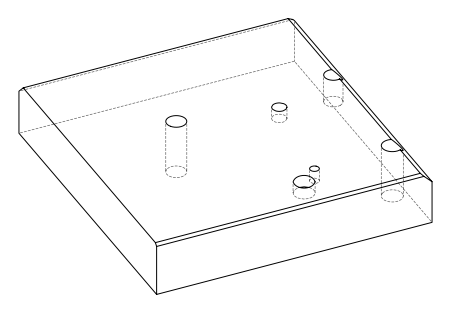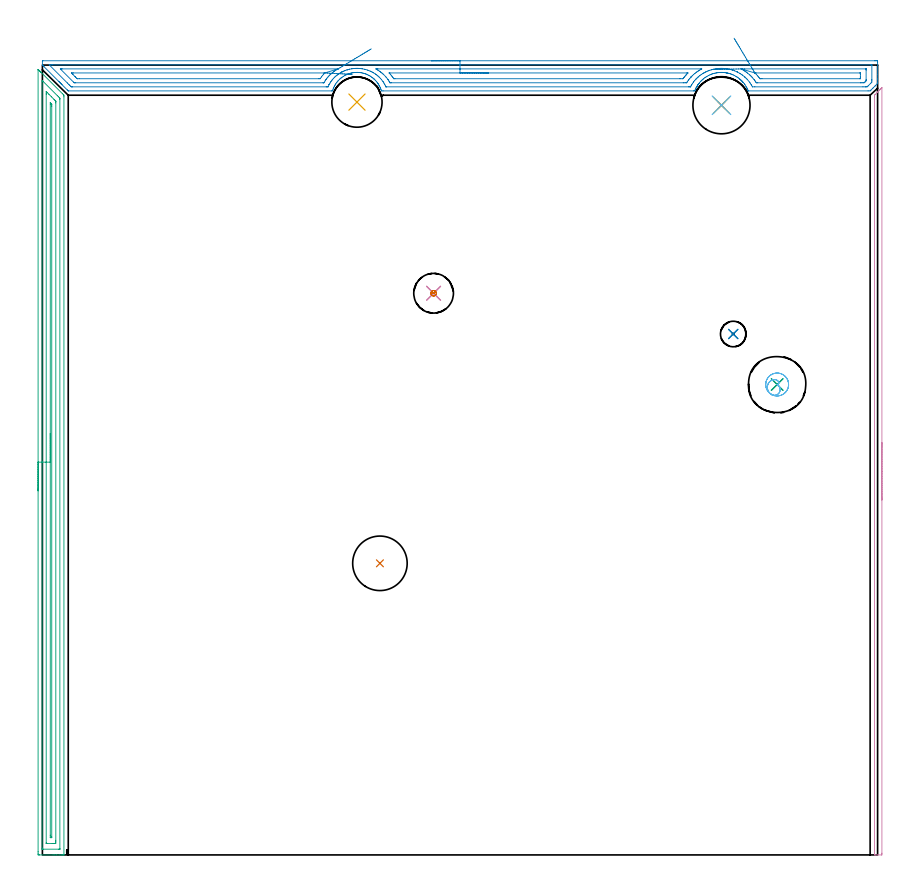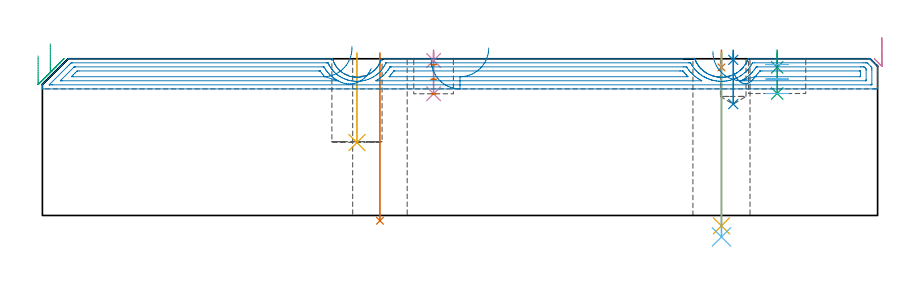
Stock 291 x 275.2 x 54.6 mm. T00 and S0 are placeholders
(PLAN: 16 operations, 8 tool changes, 22.3 min)
(1 SPOT_DRILL | STEP1HOLE | NXT0321_9005460120000 | 0.05 min | 183 mm3)
(2 SPOT_DRILL_1 | STEP1POCKET | NXT0321_9005460120000 | 0.03 min | 1 mm3)
(3 SPOT_DRILL_2 | STEP1POCKET_1 | NXT0321_9005460120000 | 0.05 min | 183 mm3)
(4 SPOT_DRILL_3 | STEP1POCKET_2 | NXT0321_9005460120000 | 0.03 min | 2 mm3)
(5 DRILL_THROUGH_HOLE_INTO_CENTER | STEP1HOLE | NXT0301_087 | 0.24 min | 5583 mm3)
(6 DRILL_TO_ENLARGE_THROUGH_HOLE | STEP1HOLE | UGT0301_265 | 0.26 min | 11202 mm3)
(7 INDEXABLE_INSERT_DRILL_THROUGH_HOLE_FROM_SOLID | STEP1HOLE_1 | NXT0302_009 | 0.24 min | 15466 mm3)
(8 DRILL_BLIND_HOLE_INTO_CENTER | STEP1POCKET | UGT0301_205 | 0.07 min | 869 mm3)
(9 DRILL_BLIND_HOLE_INTO_CENTER_1 | STEP1POCKET_1 | NXT0301_128 | 0.06 min | 1061 mm3)
(10 DRILL_BLIND_HOLE_INTO_CENTER_2 | STEP1POCKET_2 | NXT0301_128 | 0.06 min | 1254 mm3)
(11 INDEXABLE_INSERT_DRILL_BLIND_HOLE_FROM_SOLID | STEP1POCKET_3 | NXT0302_006 | 0.13 min | 6967 mm3)
(12 MILL_ROUGH_BLIND_HOLE_CONTOUR | STEP1POCKET_1 | UGT0201_129 | Spiral | 0.5 min | 2518 mm3)
(13 MILL_ROUGH_BLIND_HOLE_CONTOUR_1 | STEP1POCKET_2 | UGT0201_129 | Spiral | 0.11 min | 569 mm3)
(14 AREA_MILL | FG_CHAMFER_SURFACE | UGT0205_001 | 9.38 min | 15606 mm3)
(15 AREA_MILL_1 | FG_CHAMFER_SURFACE_1 | UGT0205_001 | 8.79 min | 10839 mm3)
(16 AREA_MILL_2 | FG_CHAMFER_SURFACE_2 | UGT0205_001 | 2.29 min | 897 mm3)
(TOOL NXT0321_9005460120000 | NC Spot Drill, 142deg, 12mm, Carbide, Uncoated | D12 PA142 FL30 Z2)
(TOOL NXT0301_087 | Carbide Drill 11.6mm [860.1-1160-058A1-MM 2214] | D11.6 PA140 FL72 Z2)
(TOOL UGT0301_265 | Twist Drill 19.9 mm | D19.9 PA118 FL140 Z2)
(TOOL NXT0302_009 | Index. Insert Drill 19mm [880-D1900L25-05] | D19 PA176 FL95 Z2)
(TOOL UGT0301_205 | Twist Drill 8.9 mm | D8.9 PA118 FL78 Z2)
(TOOL NXT0301_128 | Carbide Drill 12mm [861.1-1200-036A1-GP GC34] | D12 PA150 FL37.4 Z2)
(TOOL NXT0302_006 | Index. Insert Drill 17.5mm [880-D1750L25-05] | D17.5 PA176 FL88 Z2)
(TOOL UGT0201_129 | Carbide End Mill 11.9 | D11.9 FL15 Z4)
(TOOL UGT0205_001 | Chamfer Mill 20 x 3 x 45 deg. | D20 FL50 Z2)
(OP 1 SPOT_DRILL)
G17 G21 G94 G90
T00 M6
G54
G17 G0 G90 X236.6 Y261.2 S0 M3
G43 Z64.6 H0
G94 G81 G98 Z51.6 F250. R57.6
G80
M5
M2
(OP 2 SPOT_DRILL_1)
G17 G21 G94 G90
T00 M6
G54
G17 G0 G90 X240.7 Y181.5 S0 M3
G43 Z64.6 H0
G94 G81 G98 Z54.217 F250. R57.6
G80
M5
M2
(OP 3 SPOT_DRILL_2)
G17 G21 G94 G90
T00 M6
G54
G17 G0 G90 X256. Y163.9 S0 M3
G43 Z64.6 H0
G94 G81 G98 Z51.6 F250. R57.6
G80
M5
M2
(OP 4 SPOT_DRILL_3)
G17 G21 G94 G90
T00 M6
G54
G17 G0 G90 X136.3 Y195.7 S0 M3
G43 Z64.6 H0
G94 G81 G98 Z54.006 F250. R57.6
G80
M5
M2
(OP 5 DRILL_THROUGH_HOLE_INTO_CENTER)
G17 G21 G94 G90
T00 M6
G54
G17 G0 G90 X236.6 Y261.2 S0 M3
G43 Z64.6 H1
G94 G73 G98 Z-3.611 F250. Q9.702 R56.6
G80
M5
M2
(OP 6 DRILL_TO_ENLARGE_THROUGH_HOLE)
G17 G21 G94 G90
T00 M6
G54
G17 G0 G90 X236.6 Y261.2 S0 M3
G43 Z64.6 H0
G94 G73 G98 Z-7.479 F250. Q15.52 R56.6
G80
M5
M2
(OP 7 INDEXABLE_INSERT_DRILL_THROUGH_HOLE_FROM_SOLID)
G17 G21 G94 G90
T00 M6
G54
G17 G0 G90 X117.6 Y101.6 S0 M3
G43 Z64.6 H1
G94 G81 G98 Z-1.832 F250. R56.6
G80
M5
M2
(OP 8 DRILL_BLIND_HOLE_INTO_CENTER)
G17 G21 G94 G90
T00 M6
G54
G17 G0 G90 X240.7 Y181.5 S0 M3
G43 Z64.6 H0
G94 G81 G98 Z38.8 F250. R56.6
G80
M5
M2
(OP 9 DRILL_BLIND_HOLE_INTO_CENTER_1)
G17 G21 G94 G90
T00 M6
G54
G17 G0 G90 X256. Y163.9 S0 M3
G43 Z64.6 H1
G94 G81 G98 Z42.5 F250. R56.6
G80
M5
M2
(OP 10 DRILL_BLIND_HOLE_INTO_CENTER_2)
G17 G21 G94 G90
T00 M6
G54
G17 G0 G90 X136.3 Y195.7 S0 M3
G43 Z64.6 H1
G94 G81 G98 Z42.4 F250. R56.6
G80
M5
M2
(OP 11 INDEXABLE_INSERT_DRILL_BLIND_HOLE_FROM_SOLID)
G17 G21 G94 G90
T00 M6
G54
G17 G0 G90 X109.6 Y262.3 S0 M3
G43 Z64.6 H1
G94 G81 G98 Z25.4 F250. R56.6
G80
M5
M2
(OP 12 MILL_ROUGH_BLIND_HOLE_CONTOUR)
G17 G21 G94 G90
T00 M6
G54
G17 G0 G90 X256. Y163.9 S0 M3
G43 Z64.6 H0
Z52.567
G94 G3 X256.527 Y164.832 R0.615 F250.
X254.97 Y165.614 R1.629
X252.616 Y163.4 R2.649
X254.123 Y160.368 R2.909
X259.532 Y162.023 R4.
X254.123 Y160.368 R-4.
X256.828 Y161.195 R2.
X256. Y163.9 R2.
G0 Z47.533
G3 X256.527 Y164.832 R0.615
X254.97 Y165.614 R1.629
X252.616 Y163.4 R2.649
X254.123 Y160.368 R2.909
X259.532 Y162.023 R4.
X254.123 Y160.368 R-4.
X256.828 Y161.195 R2.
X256. Y163.9 R2.
G0 Z42.5
G3 X256.527 Y164.832 R0.615
X254.97 Y165.614 R1.629
X252.616 Y163.4 R2.649
X254.123 Y160.368 R2.909
X259.532 Y162.023 R4.
X254.123 Y160.368 R-4.
X256.828 Y161.195 R2.
X256. Y163.9 R2.
G0 Z64.6
M5
M2
(OP 13 MILL_ROUGH_BLIND_HOLE_CONTOUR_1)
G17 G21 G94 G90
T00 M6
G54
G17 G0 G90 X136.3 Y195.7 S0 M3
G43 Z64.6 H0
Z52.533
G94 G3 X136.775 Y196.175 R0.475 F250.
X136.3 Y196.65 R0.475
X135.35 Y195.7 R0.95
X136.3 Y196.65 R-0.95
X135.825 Y196.175 R0.475
X136.3 Y195.7 R0.475
G0 Z47.467
G3 X136.775 Y196.175 R0.475
X136.3 Y196.65 R0.475
X135.35 Y195.7 R0.95
X136.3 Y196.65 R-0.95
X135.825 Y196.175 R0.475
X136.3 Y195.7 R0.475
G0 Z42.4
G3 X136.775 Y196.175 R0.475
X136.3 Y196.65 R0.475
X135.35 Y195.7 R0.95
X136.3 Y196.65 R-0.95
X135.825 Y196.175 R0.475
X136.3 Y195.7 R0.475
G0 Z64.6
M5
M2
(OP 14 AREA_MILL)
G17 G21 G94 G90
T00 M6
G54
G17 G0 G90 X135.5 Y276.7 S1061 M3
G43 Z64.6 H0
Z54.1
G94 G1 X135.538 Z53.228 F250.
X135.652 Z52.364
X135.841 Z51.512
X136.103 Z50.68
X136.437 Z49.874
X136.84 Z49.1
X137.308 Z48.364
X137.84 Z47.672
X138.429 Z47.029
X139.072 Z46.44
X139.764 Z45.909
X140.5 Z45.44
X141.274 Z45.037
X142.08 Z44.703
X142.912 Z44.441
X143.764 Z44.252
X144.628 Z44.138
X145.5 Z44.1
X289.946
X290.369 Y276.699 Z44.101
X290.788 Y276.695 Z44.103
X290.99 Y276.692 Z44.105
X291. Y276.284 Z44.513
Y271.889 Z48.905
Y270.492 Z50.304
Y270.132 Z50.663
Y269.151 Z51.648
X290.993 Y268.813 Z51.986
X290.991 Y268.803 Z51.996
X290.965 Y268.768 Z52.03
X290.864 Y268.663 Z52.136
X290.311 Y268.111 Z52.689
X290.136 Y267.934 Z52.862
X289.475 Y267.275 Z53.525
X289.257 Y267.055 Z53.741
X288.658 Y266.458 Z54.342
X288.581 Y266.38 Z54.418
X288.406 Y266.203 Z54.589
X287.687 Y266.2 Z54.6
X246.103
X245.922 Y266.203 Z54.589
X245.877 Y266.3 Z54.495
X245.798 Y266.484 Z54.314
X245.749 Y266.605 Z54.193
X245.657 Y266.813 Z53.985
X245.593 Y266.956 Z53.841
X245.541 Y267.055 Z53.74
X245.472 Y267.192 Z53.607
X245.383 Y267.364 Z53.435
X245.154 Y267.765 Z53.033
X244.772 Y268.365 Z52.435
X244.699 Y268.478 Z52.322
X244.578 Y268.639 Z52.161
X244.222 Y269.081 Z51.717
X244.166 Y269.146 Z51.653
X244.073 Y269.253 Z51.543
X244.006 Y269.331 Z51.467
X243.868 Y269.491 Z51.308
X243.85 Y269.512 Z51.286
X243.817 Y269.546 Z51.251
X243.806 Y269.558 Z51.239
X243.768 Y269.595 Z51.204
X243.57 Y269.785 Z51.014
X243.513 Y269.839 Z50.958
X243.456 Y269.895 Z50.904
X243.368 Y269.98 Z50.819
X243.272 Y270.066 Z50.733
X243.198 Y270.132 Z50.664
X243.113 Y270.21 Z50.589
X242.974 Y270.335 Z50.464
X242.917 Y270.386 Z50.412
X242.47 Y270.723 Z50.075
X242.018 Y271.041 Z49.759
X241.843 Y271.153 Z49.646
X241.665 Y271.26 Z49.538
X241.124 Y271.553 Z49.244
X240.68 Y271.768 Z49.032
X240.231 Y271.959 Z48.838
X239.994 Y272.049 Z48.75
X239.755 Y272.134 Z48.665
X239.397 Y272.239 Z48.555
X239.337 Y272.257 Z48.537
X238.891 Y272.374 Z48.422
X238.659 Y272.424 Z48.374
X238.503 Y272.456 Z48.339
X238.443 Y272.47 Z48.328
X238.414 Y272.475 Z48.324
X238.216 Y272.508 Z48.291
X237.997 Y272.544 Z48.255
X237.934 Y272.551 Z48.246
X237.608 Y272.587 Z48.204
X237.55 Y272.594 Z48.197
X237.234 Y272.62 Z48.173
X237.103 Y272.63 Z48.162
X237.049 Y272.632 Z48.159
X236.804 Y272.644 Z48.152
X236.714 Y272.642 Z48.148
X236.376 Y272.641 Z48.153
X235.813 Y272.608 Z48.189
X235.785 Y272.605 Z48.188
X235.762 Y272.604 Z48.19
X235.688 Y272.597 Z48.199
X235.498 Y272.576 Z48.218
X235.315 Y272.558 Z48.239
X235.284 Y272.554 Z48.244
X234.925 Y272.498 Z48.298
X234.869 Y272.49 Z48.308
X234.421 Y272.4 Z48.398
X234.031 Y272.302 Z48.495
X233.975 Y272.288 Z48.509
X233.447 Y272.134 Z48.665
X233.137 Y272.021 Z48.778
X233.081 Y272.001 Z48.798
X232.632 Y271.815 Z48.981
X232.188 Y271.609 Z49.189
X231.537 Y271.26 Z49.538
X231.294 Y271.112 Z49.687
X230.843 Y270.803 Z49.995
X230.4 Y270.478 Z50.32
X230.285 Y270.387 Z50.413
X230.095 Y270.218 Z50.582
X229.89 Y270.036 Z50.764
X229.507 Y269.673 Z51.127
X229.353 Y269.513 Z51.287
X228.978 Y269.082 Z51.718
X228.901 Y268.987 Z51.813
X228.763 Y268.813 Z51.982
X228.666 Y268.695 Z52.104
X228.62 Y268.639 Z52.16
X228.51 Y268.479 Z52.32
X228.439 Y268.374 Z52.422
X228.368 Y268.272 Z52.527
X228.319 Y268.201 Z52.598
X228.222 Y268.047 Z52.752
X228.153 Y267.934 Z52.861
X228.07 Y267.804 Z52.996
X228.046 Y267.766 Z53.034
X227.981 Y267.649 Z53.15
X227.896 Y267.495 Z53.301
X227.771 Y267.273 Z53.525
X227.719 Y267.18 Z53.619
X227.659 Y267.053 Z53.746
X227.582 Y266.891 Z53.907
X227.462 Y266.616 Z54.182
X227.357 Y266.376 Z54.423
X227.324 Y266.295 Z54.504
X227.287 Y266.207 Z54.593
X226.877 Y266.2 Z54.6
X118.672
X118.127 Y266.203 Z54.589
X117.987 Y266.616 Z54.184
X117.888 Y266.892 Z53.908
X117.796 Y267.134 Z53.665
X117.778 Y267.174 Z53.625
X117.657 Y267.45 Z53.346
X117.506 Y267.765 Z53.034
X117.48 Y267.813 Z52.986
X117.413 Y267.934 Z52.862
X117.369 Y268.016 Z52.782
X117.266 Y268.206 Z52.593
X117.005 Y268.639 Z52.161
X116.902 Y268.797 Z52.003
X116.814 Y268.916 Z51.884
X116.635 Y269.159 Z51.641
X116.352 Y269.513 Z51.286
X116.008 Y269.899 Z50.901
X115.762 Y270.146 Z50.652
X115.544 Y270.351 Z50.449
X115.505 Y270.387 Z50.413
X115.115 Y270.716 Z50.084
X114.739 Y270.995 Z49.803
X114.355 Y271.26 Z49.539
X114.221 Y271.344 Z49.455
X113.778 Y271.593 Z49.207
X113.696 Y271.635 Z49.165
X113.327 Y271.819 Z48.977
X112.951 Y271.984 Z48.815
X112.86 Y272.02 Z48.779
X112.571 Y272.134 Z48.665
X112.434 Y272.18 Z48.62
X111.965 Y272.318 Z48.48
X111.852 Y272.347 Z48.451
X111.54 Y272.426 Z48.371
X111.094 Y272.516 Z48.283
X110.646 Y272.579 Z48.214
X110.624 Y272.581 Z48.212
X110.2 Y272.622 Z48.174
X110.137 Y272.626 Z48.17
X109.947 Y272.633 Z48.156
X109.789 Y272.644 Z48.154
X109.78 Y272.645
X109.753 Z48.149
X109.73 Z48.147
X109.721 Z48.149
X109.716 Y272.644 Z48.148
X109.672 Y272.646 Z48.149
X109.622 Y272.645 Z48.146
X109.417 Z48.148
X109.305 Y272.635 Z48.152
X108.836 Y272.605 Z48.187
X108.584 Y272.581 Z48.219
X108.411 Y272.562 Z48.237
X107.965 Y272.489 Z48.309
X107.77 Y272.447 Z48.352
X107.517 Y272.392 Z48.405
X107.29 Y272.329 Z48.464
X107.071 Y272.27 Z48.522
X106.631 Y272.134 Z48.665
X106.568 Y272.109 Z48.69
X106.178 Y271.954 Z48.843
X105.728 Y271.749 Z49.051
X105.284 Y271.518 Z49.28
X104.85 Y271.259 Z49.537
X104.39 Y270.948 Z49.85
X104.037 Y270.675 Z50.124
X103.944 Y270.597 Z50.202
X103.694 Y270.387 Z50.413
X103.497 Y270.204 Z50.595
X103.164 Y269.864 Z50.934
X103.01 Y269.692 Z51.104
X102.874 Y269.543 Z51.256
X102.846 Y269.513 Z51.286
X102.603 Y269.214 Z51.584
X102.202 Y268.639 Z52.16
X101.945 Y268.226 Z52.573
X101.852 Y268.06 Z52.739
X101.782 Y267.934 Z52.861
X101.709 Y267.805 Z52.992
X101.494 Y267.33 Z53.467
X101.316 Y266.891 Z53.908
X101.168 Y266.47 Z54.328
X101.074 Y266.205 Z54.59
X100.787 Y266.2 Z54.6
X9.126
X9.006 Y266.203 Z54.589
X8.903 Y266.298 Z54.5
X8.766 Y266.433 Z54.365
X8.679 Y266.52 Z54.278
X6.825 Y268.374 Z52.423
X6.763 Y268.436 Z52.363
X6.592 Y268.607 Z52.192
X6.532 Y268.667 Z52.13
X6.475 Y268.724 Z52.075
X6.294 Y268.905 Z51.894
X6.239 Y268.96 Z51.837
X6.187 Y269.012 Z51.786
X5.996 Y269.203 Z51.596
X5.946 Y269.253 Z51.544
X5.899 Y269.3 Z51.498
X5.698 Y269.501 Z51.298
X5.653 Y269.546 Z51.252
X0.54 Y274.659 Z46.14
X0.333 Y274.866 Z45.932
X0.232 Y274.966 Z45.83
X0.035 Y275.165 Z45.634
X0.015 Y275.185 Z45.613
X0.006 Y275.197 Z45.601
X0. Y275.211 Z45.587
Y276.464 Z44.331
X0.001 Y276.644 Z44.152
X0.003 Y276.691 Z44.105
X0.184 Y276.7 Z44.1
X145.5
Y275.286 Z45.514
X288.581 Y275.285 Z45.515
X288.704 Y275.284 Z45.516
X288.947 Y275.279 Z45.521
X288.991 Y275.271 Z45.529
X288.995 Y275.238 Z45.562
X288.997 Y275.203 Z45.597
X289. Y274.993 Z45.807
X288.999 Y270.132 Z50.668
X288.997 Y269.722 Z51.078
X288.99 Y269.253 Z51.547
X288.791 Y269.046 Z51.754
X288.581 Y268.831 Z51.969
X287.687 Y267.937 Z52.863
X287.46 Y267.717 Z53.083
X287.364 Y267.625 Z53.175
X287.178 Y267.621 Z53.179
X286.792 Y267.616 Z53.184
X286.67 Y267.615 Z53.185
X285.898 Y267.614 Z53.186
X248.217 Y267.615 Z53.185
X247.445 Y267.62 Z53.18
X247.4 Y267.621 Z53.179
X247.354 Y267.69 Z53.11
X247.131 Y268.069 Z52.731
X246.95 Y268.374 Z52.426
X246.551 Y269.003 Z51.797
X246.371 Y269.253 Z51.547
X245.671 Y270.117 Z50.683
X245.657 Y270.134 Z50.666
X245.432 Y270.37 Z50.43
X245.215 Y270.58 Z50.22
X244.762 Y271.015 Z49.785
X244.712 Y271.06 Z49.74
X243.868 Y271.725 Z49.075
X243.637 Y271.889 Z48.911
X243.243 Y272.156 Z48.644
X242.974 Y272.321 Z48.479
X242.152 Y272.768 Z48.032
X242.08 Y272.805 Z47.995
X242.007 Y272.839 Z47.961
X241.185 Y273.195 Z47.605
X240.501 Y273.441 Z47.359
X240.291 Y273.504 Z47.296
X239.787 Y273.647 Z47.153
X239.397 Y273.74 Z47.06
X239.275 Y273.767 Z47.033
X238.503 Y273.906 Z46.894
X238.196 Y273.948 Z46.852
X237.608 Y274.01 Z46.79
X237.209 Y274.039 Z46.761
X236.714 Y274.054 Z46.746
X236.304 Y274.05 Z46.75
X235.82 Y274.022 Z46.778
X235.463 Y273.998 Z46.802
X234.925 Y273.94 Z46.86
X234.668 Y273.9 Z46.9
X234.031 Y273.787 Z47.013
X233.914 Y273.763 Z47.037
X233.41 Y273.647 Z47.153
X233.194 Y273.591 Z47.209
X233.169 Y273.584 Z47.216
X233.137 Y273.574 Z47.226
X232.516 Y273.379 Z47.421
X232.399 Y273.339 Z47.461
X232.243 Y273.28 Z47.52
X231.873 Y273.132 Z47.668
X231.348 Y272.908 Z47.892
X231.251 Y272.864 Z47.936
X231.051 Y272.768 Z48.032
X230.661 Y272.565 Z48.235
X230.58 Y272.521 Z48.279
X230.454 Y272.45 Z48.35
X230.097 Y272.241 Z48.559
X229.56 Y271.894 Z48.906
X229.553 Y271.889 Z48.911
X229.047 Y271.514 Z49.286
X228.666 Y271.212 Z49.588
X228.556 Y271.118 Z49.682
X228.436 Y271.011 Z49.789
X228.097 Y270.69 Z50.11
X227.771 Y270.377 Z50.423
X227.652 Y270.249 Z50.551
X227.548 Y270.132 Z50.668
X227.243 Y269.772 Z51.028
X226.877 Y269.331 Z51.469
X226.843 Y269.286 Z51.514
X226.82 Y269.253 Z51.547
X226.489 Y268.755 Z52.045
X226.248 Y268.374 Z52.426
X226.149 Y268.21 Z52.59
X225.983 Y267.922 Z52.878
X225.825 Y267.65 Z53.15
X225.806 Y267.621 Z53.179
X225.764 Y267.619 Z53.181
X225.668 Y267.616 Z53.184
X225.475 Y267.615 Z53.185
X225.089 Y267.614 Z53.186
X119.953 Y267.615 Z53.185
X119.76 Y267.617 Z53.183
X119.713 Y267.619 Z53.181
X119.695 Y267.62 Z53.18
X119.666 Y267.669 Z53.131
X119.567 Y267.869 Z52.931
X119.308 Y268.374 Z52.426
X119.004 Y268.927 Z51.873
X118.798 Y269.253 Z51.547
X118.672 Y269.443 Z51.357
X118.144 Y270.132 Z50.668
X117.778 Y270.553 Z50.247
X117.334 Y271.011 Z49.789
X116.884 Y271.414 Z49.386
X116.622 Y271.635 Z49.165
X116.283 Y271.889 Z48.911
X115.99 Y272.099 Z48.701
X115.36 Y272.508 Z48.292
X115.095 Y272.655 Z48.145
X114.883 Y272.768 Z48.032
X114.43 Y272.992 Z47.808
X114.201 Y273.093 Z47.707
X113.629 Y273.33 Z47.47
X113.307 Y273.445 Z47.355
X112.644 Y273.647 Z47.153
X112.413 Y273.707 Z47.093
X112.332 Y273.726 Z47.074
X111.518 Y273.891 Z46.909
X111.226 Y273.935 Z46.865
X110.624 Y274.004 Z46.796
X110.23 Y274.034 Z46.766
X109.73 Y274.056 Z46.744
X109.316 Y274.054 Z46.746
X108.836 Y274.023 Z46.777
X108.483 Y273.994 Z46.806
X107.941 Y273.93 Z46.87
X107.694 Y273.89 Z46.91
X107.047 Y273.765 Z47.035
X106.949 Y273.744 Z47.056
X106.557 Y273.647 Z47.153
X106.242 Y273.559 Z47.241
X106.204 Y273.548 Z47.252
X106.153 Y273.531 Z47.269
X105.58 Y273.331 Z47.469
X105.259 Y273.204 Z47.596
X104.951 Y273.07 Z47.73
X104.364 Y272.795 Z48.005
X104.346 Y272.786 Z48.014
X104.314 Y272.768 Z48.032
X103.78 Y272.463 Z48.337
X103.47 Y272.275 Z48.525
X103.237 Y272.118 Z48.682
X102.909 Y271.889 Z48.911
X102.72 Y271.748 Z49.052
X102.576 Y271.635 Z49.165
X102.234 Y271.346 Z49.454
X101.863 Y271.011 Z49.789
X101.771 Y270.923 Z49.877
X101.682 Y270.832 Z49.968
X101.344 Y270.464 Z50.336
X101.052 Y270.132 Z50.668
X100.933 Y269.989 Z50.811
X100.787 Y269.803 Z50.997
X100.56 Y269.476 Z51.324
X100.41 Y269.253 Z51.547
X100.213 Y268.938 Z51.862
X99.893 Y268.404 Z52.396
X99.882 Y268.384 Z52.416
X99.877 Y268.374 Z52.426
X99.6 Y267.783 Z53.017
X99.539 Y267.659 Z53.141
X99.521 Y267.623 Z53.177
X99.481 Y267.62 Z53.18
X99.385 Y267.618 Z53.182
X98.999 Y267.615 Z53.185
X98.877 Y267.614 Z53.186
X10.468 Y267.615 Z53.185
X10.345
X10.153 Y267.619 Z53.181
X10.061 Y267.621 Z53.179
X9.889 Y267.772 Z53.028
X9.573 Y268.079 Z52.721
X9.277 Y268.374 Z52.426
X8.679 Y268.971 Z51.829
X2.419 Y275.231 Z45.569
X2.39 Y275.265 Z45.535
X2.387 Y275.272 Z45.528
Y275.279 Z45.521
X2.419 Y275.281 Z45.519
X2.543 Y275.284 Z45.516
X3.313 Y275.286 Z45.514
X3.435
X145.5
Y273.871 Z46.929
X229.428
X229.56 Y273.87 Z46.93
X229.658 Y273.868 Z46.932
X229.741 Y273.865 Z46.935
X229.688 Y273.827 Z46.973
X229.642 Y273.798 Z47.002
X229.56 Y273.751 Z47.049
X229.492 Y273.714 Z47.086
X229.372 Y273.647 Z47.153
X228.927 Y273.391 Z47.409
X228.666 Y273.231 Z47.569
X228.384 Y273.045 Z47.755
X227.976 Y272.768 Z48.032
X227.857 Y272.684 Z48.116
X227.771 Y272.621 Z48.179
X227.357 Y272.297 Z48.503
X226.864 Y271.889 Z48.911
X226.418 Y271.462 Z49.338
X225.983 Y271.035 Z49.765
X225.971 Y271.022 Z49.778
X225.96 Y271.011 Z49.789
X225.565 Y270.542 Z50.258
X225.222 Y270.132 Z50.668
X225.163 Y270.059 Z50.741
X225.089 Y269.962 Z50.838
X224.798 Y269.538 Z51.262
X224.606 Y269.253 Z51.547
X224.502 Y269.101 Z51.699
X224.465 Y269.051 Z51.749
X224.45 Y269.035 Z51.765
X224.418 Y269.033 Z51.767
X224.194 Y269.031 Z51.769
X223.528 Y269.029 Z51.771
X223.3 Y269.028 Z51.772
X121.583 Y269.029 Z51.771
X121.355 Y269.031 Z51.769
X121.128 Y269.035 Z51.765
X121.107 Y269.038 Z51.762
X121.095 Y269.052 Z51.748
X121.072 Y269.085 Z51.715
X120.779 Y269.572 Z51.228
X120.461 Y270.085 Z50.715
X120.427 Y270.132 Z50.668
X120.33 Y270.26 Z50.54
X119.858 Y270.86 Z49.94
X119.732 Y271.011 Z49.789
X119.567 Y271.198 Z49.602
X118.901 Y271.889 Z48.911
X118.672 Y272.098 Z48.702
X118.309 Y272.414 Z48.386
X117.868 Y272.768 Z48.032
X117.778 Y272.837 Z47.963
X117.509 Y273.033 Z47.767
X116.884 Y273.434 Z47.366
X116.543 Y273.647 Z47.153
X116.181 Y273.865 Z46.935
X116.276 Y273.867 Z46.933
X116.427 Y273.87 Z46.93
X116.656 Y273.871 Z46.929
X116.884
X145.5
Y272.457 Z48.343
X224.512
X224.743 Y272.454 Z48.346
X224.876 Y272.45 Z48.35
X224.94 Y272.447 Z48.353
X224.735 Y272.237 Z48.563
X224.391 Y271.889 Z48.911
X224.296 Y271.789 Z49.011
X224.194 Y271.678 Z49.122
X223.885 Y271.314 Z49.486
X223.632 Y271.011 Z49.789
X223.484 Y270.829 Z49.971
X223.3 Y270.598 Z50.202
X223.205 Y270.478 Z50.322
X223.176 Y270.449 Z50.351
X223.141 Y270.448 Z50.352
X222.982 Y270.445 Z50.355
X222.406 Y270.443 Z50.357
X222.089
X122.827
X122.538 Y270.445 Z50.355
X122.467 Y270.447 Z50.353
X122.437 Y270.449 Z50.351
X122.376 Y270.535 Z50.265
X122.249 Y270.714 Z50.086
X122.023 Y271.011 Z49.789
X121.731 Y271.385 Z49.415
X121.355 Y271.85 Z48.95
X121.32 Y271.889 Z48.911
X120.916 Y272.321 Z48.479
X120.811 Y272.453 Z48.347
X120.815 Y272.454 Z48.346
X120.85 Y272.456 Z48.344
X120.922 Y272.457 Z48.343
X121.066
X145.5
X146.372 Z48.381
X147.236 Z48.495
X148.088 Z48.683
X148.92 Z48.946
X149.726 Z49.28
X150.5 Z49.682
X151.236 Z50.151
X151.928 Z50.682
X152.571 Z51.272
X153.16 Z51.915
X153.692 Z52.607
X154.16 Z53.343
X154.563 Z54.117
X154.897 Z54.922
X155.159 Z55.754
X155.348 Z56.606
X155.462 Z57.471
X155.5 Z58.343
G0 Z64.6
X114.575 Y280.841
Z51.218
G1 X114.203 Y280.616 Z50.461
X113.776 Y280.358 Z49.745
X113.298 Y280.069 Z49.076
X112.771 Y279.751 Z48.457
X112.201 Y279.406 Z47.895
X111.59 Y279.037 Z47.393
X110.945 Y278.647 Z46.955
X110.269 Y278.238 Z46.584
X109.568 Y277.814 Z46.283
X108.847 Y277.379 Z46.055
X108.112 Y276.934 Z45.902
X107.369 Y276.485 Z45.824
X106.622 Y276.034 Z45.821
X105.878 Y275.584 Z45.895
X105.143 Y275.139 Z46.044
X104.421 Y274.703 Z46.268
X103.719 Y274.279 Z46.564
X103.042 Y273.869 Z46.931
X102.984 Y273.834 Z46.966
X102.576 Y273.6 Z47.2
X102.058 Y273.277 Z47.523
X101.682 Y273.023 Z47.777
X101.531 Y272.916 Z47.884
X101.332 Y272.768 Z48.032
X101.031 Y272.529 Z48.271
X100.787 Y272.33 Z48.47
X100.551 Y272.121 Z48.679
X100.298 Y271.889 Z48.911
X100.096 Y271.69 Z49.11
X99.893 Y271.484 Z49.316
X99.665 Y271.234 Z49.566
X99.468 Y271.011 Z49.789
X99.255 Y270.758 Z50.042
X98.999 Y270.435 Z50.365
X98.872 Y270.256 Z50.544
X98.787 Y270.132 Z50.668
X98.518 Y269.725 Z51.075
X98.104 Y269.057 Z51.743
X98.078 Y269.035 Z51.765
X98.062 Y269.033 Z51.767
X98.021 Y269.03 Z51.77
X97.938 Y269.029 Z51.771
X97.771
X11.589
X11.362 Y269.031 Z51.769
X11.134 Y269.034 Z51.766
X11.075 Y269.036 Z51.764
X11.043 Y269.064 Z51.736
X10.976 Y269.127 Z51.673
X10.847 Y269.253 Z51.547
X6.453 Y273.647 Z47.153
X6.312 Y273.792 Z47.008
X6.263 Y273.844 Z46.956
X6.246 Y273.864 Z46.936
X6.283 Y273.866 Z46.934
X6.434 Y273.869 Z46.931
X6.663 Y273.871 Z46.929
X6.89
X102.956
X103.041 Y273.869 Z46.931
X98.379 Y272.451 Z48.349
X98.345 Y272.406 Z48.394
X98.263 Y272.31 Z48.49
X97.985 Y272.007 Z48.793
X97.881 Y271.889 Z48.911
X97.577 Y271.529 Z49.271
X97.21 Y271.073 Z49.727
X96.822 Y270.513 Z50.287
X96.791 Y270.474 Z50.326
X96.774 Y270.455 Z50.345
X96.748 Y270.45 Z50.35
X96.605 Y270.446 Z50.354
X96.316 Y270.443 Z50.357
X12.834
X12.256 Y270.445 Z50.355
X12.174 Y270.447 Z50.353
X12.127 Y270.449 Z50.351
X12.082 Y270.479 Z50.321
X11.898 Y270.657 Z50.143
X11.539 Y271.011 Z49.789
X11.362 Y271.187 Z49.613
X10.659 Y271.889 Z48.911
X10.468 Y272.081 Z48.719
X10.252 Y272.299 Z48.501
X10.15 Y272.406 Z48.394
X10.111 Y272.45 Z48.35
X10.132 Y272.451 Z48.349
X10.468 Y272.455 Z48.345
X10.784 Y272.457 Z48.343
X98.104
X98.246 Y272.456 Z48.344
X98.331 Y272.454 Z48.346
X98.379 Y272.451 Z48.349
X99.247 Y272.407 Z48.432
X100.104 Y272.362 Z48.59
X100.943 Y272.319 Z48.822
X101.76 Y272.277 Z49.126
X102.547 Y272.237 Z49.501
X103.298 Y272.198 Z49.943
X104.008 Y272.162 Z50.449
X104.671 Y272.128 Z51.015
X105.282 Y272.096 Z51.636
X105.837 Y272.068 Z52.309
X106.331 Y272.043 Z53.027
X106.761 Y272.02 Z53.786
X107.123 Y272.002 Z54.58
X107.415 Y271.987 Z55.402
X107.634 Y271.976 Z56.246
X107.779 Y271.968 Z57.106
X107.848 Y271.965 Z57.976
X107.841 Z58.848
G0 Z64.6
X233.633 Y273.68
Z57.122
G1 X233.654 Z56.25
X233.752 Y273.682 Z55.383
X233.925 Y273.685 Z54.528
X234.171 Y273.69 Z53.691
X234.49 Y273.696 Z52.879
X234.878 Y273.703 Z52.098
X235.333 Y273.712 Z51.353
X235.85 Y273.722 Z50.651
X236.427 Y273.732 Z49.997
X237.059 Y273.744 Z49.396
X237.741 Y273.757 Z48.852
X238.468 Y273.771 Z48.369
X239.234 Y273.785 Z47.952
X240.033 Y273.8 Z47.603
X240.86 Y273.816 Z47.325
X241.708 Y273.832 Z47.12
X242.57 Y273.848 Z46.99
X243.441 Y273.865 Z46.935
X243.643 Y273.868 Z46.932
X243.868 Y273.87 Z46.93
X244.534 Y273.871 Z46.929
X286.868
X286.929 Y273.87 Z46.93
X286.969 Y273.867 Z46.933
X286.985 Y273.865 Z46.935
X286.99 Y273.85 Z46.95
X286.996 Y273.647 Z47.153
X286.999 Y273.444 Z47.356
Y270.132 Z50.668
X286.997 Y269.93 Z50.87
X286.99 Y269.725 Z51.075
X286.914 Y269.625 Z51.175
X286.792 Y269.494 Z51.306
X286.671 Y269.372 Z51.428
X286.55 Y269.253 Z51.547
X286.332 Y269.044 Z51.756
X286.119 Y269.035 Z51.765
X285.898 Y269.032 Z51.768
X285.232 Y269.029 Z51.771
X285.004
X249.234
X249.006 Y269.031 Z51.769
X248.854 Y269.034 Z51.766
X248.742 Y269.037 Z51.763
X248.711 Y269.082 Z51.718
X248.596 Y269.253 Z51.547
X248.339 Y269.639 Z51.161
X248.127 Y269.929 Z50.871
X247.965 Y270.132 Z50.668
X247.445 Y270.764 Z50.036
X247.227 Y271.011 Z49.789
X246.894 Y271.352 Z49.448
X246.551 Y271.68 Z49.12
X246.321 Y271.889 Z48.911
X245.657 Y272.429 Z48.371
X245.221 Y272.768 Z48.032
X244.762 Y273.085 Z47.715
X244.507 Y273.253 Z47.547
X244.273 Y273.396 Z47.404
X243.917 Y273.599 Z47.201
X243.868 Y273.626 Z47.174
X243.829 Y273.647 Z47.153
X243.441 Y273.865 Z46.935
X248.248 Y272.453 Z48.347
X248.249 Y272.454 Z48.346
X248.278 Y272.456 Z48.344
X248.339 Y272.457 Z48.343
X248.656
X284.851
X284.933 Y272.455 Z48.345
X284.969 Y272.453 Z48.347
X284.986 Y272.451 Z48.349
X284.99 Y272.434 Z48.366
X284.994 Y272.327 Z48.473
X285. Y271.893 Z48.907
Y271.014 Z49.786
X284.993 Y270.573 Z50.227
X284.99 Y270.465 Z50.335
X284.983 Y270.449 Z50.351
X284.949 Y270.447 Z50.353
X284.88 Y270.445 Z50.355
X284.687 Y270.443 Z50.357
X250.705
X250.128 Y270.445 Z50.355
X250.046 Y270.448 Z50.352
X250.026 Y270.449 Z50.351
X250.007 Y270.465 Z50.335
X249.963 Y270.517 Z50.283
X249.811 Y270.702 Z50.098
X249.559 Y271.011 Z49.789
X249.234 Y271.401 Z49.399
X248.799 Y271.889 Z48.911
X248.339 Y272.356 Z48.444
X248.251 Y272.447 Z48.353
X248.248 Y272.453 Z48.347
X247.895 Y273.042 Z47.809
X247.519 Y273.668 Z47.332
X247.124 Y274.328 Z46.921
X246.712 Y275.016 Z46.578
X246.285 Y275.728 Z46.307
X245.849 Y276.457 Z46.109
X245.405 Y277.197 Z45.985
X244.957 Y277.945 Z45.938
X244.509 Y278.693 Z45.966
X244.064 Y279.435 Z46.071
X243.625 Y280.168 Z46.25
X243.196 Y280.884 Z46.504
X242.78 Y281.578 Z46.829
X242.38 Y282.246 Z47.223
X241.999 Y282.881 Z47.684
X241.641 Y283.48 Z48.207
X241.307 Y284.037 Z48.79
X241. Y284.549 Z49.426
G0 Z64.6
M5
M2
(OP 15 AREA_MILL_1)
G17 G21 G94 G90
T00 M6
G54
G17 G0 G90 X-1.5 Y126.85 S1061 M3
G43 Z64.6 H0
Z55.6
G94 G1 Y126.888 Z54.728 F250.
Y127.002 Z53.864
Y127.191 Z53.012
Y127.453 Z52.18
Y127.787 Z51.374
Y128.19 Z50.6
Y128.659 Z49.864
Y129.19 Z49.172
Y129.779 Z48.529
Y130.422 Z47.94
Y131.114 Z47.408
Y131.85 Z46.94
Y132.624 Z46.537
Y133.43 Z46.203
Y134.262 Z45.941
Y135.114 Z45.752
Y135.979 Z45.638
Y136.85 Z45.6
Y273.428
X-1.495 Y273.678 Z45.604
X-1.494 Y273.682 Z45.605
X-1.477 Y273.678 Z45.622
X-0.986 Y273.189 Z46.11
X-0.882 Y273.083 Z46.218
X-0.796 Y272.997 Z46.303
X-0.691 Y272.893 Z46.405
X-0.584 Y272.785 Z46.515
X-0.503 Y272.704 Z46.596
X-0.396 Y272.598 Z46.7
X6.987 Y265.215 Z54.084
X7.435 Y264.764 Z54.535
X7.5 Y264.695 Z54.583
Y264.149 Z54.6
Y0.171
X7.497 Y0.01 Z54.588
X7.474 Y0.008 Z54.565
X7.107 Y0. Z54.206
X6.779 Z53.879
X6.101 Z53.196
X4.876 Z51.972
X4.329 Z51.423
X3.716 Z50.812
X-0.986 Y0.001 Z46.111
X-1.221 Y0.003 Z45.877
X-1.492 Y0.009 Z45.606
X-1.495 Y0.105 Z45.603
X-1.499 Y0.618 Z45.601
X-1.5 Y1.136 Z45.6
Y136.85
X-0.086 Z47.014
Y269.509
X-0.081 Y269.714 Z47.019
X-0.079 Y269.801 Z47.021
X-0.034 Y269.773 Z47.066
X0.034 Y269.708 Z47.134
X0.24 Y269.509 Z47.34
X5.215 Y264.535 Z52.315
X5.599 Y264.149 Z52.699
X5.99 Y263.748 Z53.09
X6.079 Y263.65 Z53.179
X6.081 Y263.6 Z53.181
X6.084 Y263.49 Z53.184
X6.086 Y263.271 Z53.186
X6.085 Y2.185 Z53.185
X6.084 Y2.075 Z53.184
X6.081 Y2.022 Z53.181
X6.08 Y2.014 Z53.18
X6.069 Y2.01 Z53.169
X6.016 Y2.006 Z53.116
X5.615 Y2.001 Z52.715
X0.3 Y2. Z47.4
X0.048 Y2.004 Z47.148
X-0.063 Y2.008 Z47.037
X-0.079 Y2.01 Z47.021
X-0.081 Y2.028 Z47.019
X-0.084 Y2.078 Z47.016
X-0.085 Y2.182 Z47.015
X-0.086 Y2.389 Z47.014
Y136.85
X1.328 Z48.428
X1.329 Y265.043 Z48.429
X1.33 Y265.387 Z48.43
X1.334 Y265.936 Z48.434
X1.335 Y265.949 Z48.435
X1.358 Y265.936 Z48.458
X1.671 Y265.628 Z48.771
X2.258 Y265.043 Z49.358
X3.152 Y264.149 Z50.252
X4.045 Y263.256 Z51.145
X4.329 Y262.969 Z51.429
X4.629 Y262.662 Z51.729
X4.664 Y262.625 Z51.764
X4.667 Y262.569 Z51.767
X4.67 Y262.478 Z51.77
X4.671 Y262.363 Z51.771
X4.672 Y262.017 Z51.772
X4.671 Y5.084 Z51.771
X4.67 Y4.74 Z51.77
X4.666 Y4.191 Z51.766
X4.665 Y4.027 Z51.765
X4.509 Y4.009 Z51.609
X4.329 Y4.005 Z51.429
X3.632 Y4. Z50.732
X3.443 Z50.543
X1.671 Y4.002 Z48.771
X1.482 Y4.005 Z48.582
X1.357 Y4.01 Z48.457
X1.334 Y4.018 Z48.434
X1.333 Y4.035 Z48.433
X1.331 Y4.076 Z48.431
X1.329 Y4.191 Z48.429
X1.328 Y136.85 Z48.428
X2.743 Z49.843
Y261.469
X2.746 Y261.988 Z49.846
X2.748 Y262.074 Z49.848
X2.749 Y262.089 Z49.849
X2.762 Y262.08 Z49.862
X2.81 Y262.036 Z49.91
X2.999 Y261.85 Z50.099
X3.188 Y261.657 Z50.288
X3.233 Y261.606 Z50.333
X3.251 Y261.583 Z50.351
X3.253 Y261.555 Z50.353
X3.255 Y261.469 Z50.355
X3.257 Y260.95 Z50.357
Y260.763
Y6.352
X3.256 Y6.166 Z50.356
X3.253 Y6.079 Z50.353
X3.251 Y6.018 Z50.351
X3.21 Y6.01 Z50.31
X3. Y6.009 Z50.1
X2.79 Y6.01 Z49.89
X2.749 Y6.018 Z49.849
X2.747 Y6.079 Z49.847
X2.745 Y6.165 Z49.845
X2.743 Y6.684 Z49.843
Y6.871
Y136.85
Y137.722 Z49.881
Y138.587 Z49.995
Y139.438 Z50.183
Y140.27 Z50.446
Y141.076 Z50.78
Y141.85 Z51.182
Y142.586 Z51.651
Y143.278 Z52.182
Y143.921 Z52.772
Y144.511 Z53.415
Y145.042 Z54.107
Y145.51 Z54.843
Y145.913 Z55.616
Y146.247 Z56.422
Y146.509 Z57.254
Y146.698 Z58.106
Y146.812 Z58.971
Y146.85 Z59.843
G0 Z64.6
M5
M2
(OP 16 AREA_MILL_2)
G17 G21 G94 G90
T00 M6
G54
G17 G0 G90 X292.5 Y143.65 S1061 M3
G43 Z64.6 H0
Z62.
G94 G1 Y143.612 Z61.128 F250.
Y143.498 Z60.263
Y143.309 Z59.412
Y143.047 Z58.58
Y142.713 Z57.774
Y142.31 Z57.
Y141.842 Z56.264
Y141.31 Z55.572
Y140.721 Z54.929
Y140.078 Z54.34
Y139.386 Z53.808
Y138.65 Z53.34
Y137.876 Z52.937
Y137.07 Z52.603
Y136.238 Z52.341
Y135.386 Z52.152
Y134.522 Z52.038
Y133.65 Z52.
Y0.611
X292.498 Y0.378 Z52.002
X292.491 Y0.003 Z52.005
X292.403 Y0. Z52.093
X291.2 Z53.295
X290.21 Z54.289
X289.906 Y0.01 Z54.593
X289.9 Y0.165 Z54.6
Y264.01
X289.902 Y264.707 Z54.588
X290.103 Y264.903 Z54.397
X290.76 Y265.562 Z53.736
X290.936 Y265.736 Z53.564
X290.996 Y265.796 Z53.504
X291.64 Y266.441 Z52.857
X291.777 Y266.577 Z52.723
X291.888 Y266.689 Z52.611
X292.079 Y266.88 Z52.418
X292.185 Y266.986 Z52.312
X292.485 Y267.284 Z52.014
X292.495 Y267.286 Z52.004
X292.5 Y267.284 Z52.
Y133.65
Y132.778 Z52.038
Y131.914 Z52.152
Y131.062 Z52.341
Y130.23 Z52.603
Y129.424 Z52.937
Y128.65 Z53.34
Y127.914 Z53.808
Y127.222 Z54.34
Y126.579 Z54.929
Y125.99 Z55.572
Y125.458 Z56.264
Y124.99 Z57.
Y124.587 Z57.774
Y124.253 Z58.58
Y123.991 Z59.412
Y123.802 Z60.264
Y123.688 Z61.128
Y123.65 Z62.
G0 Z64.6
M5
M2
